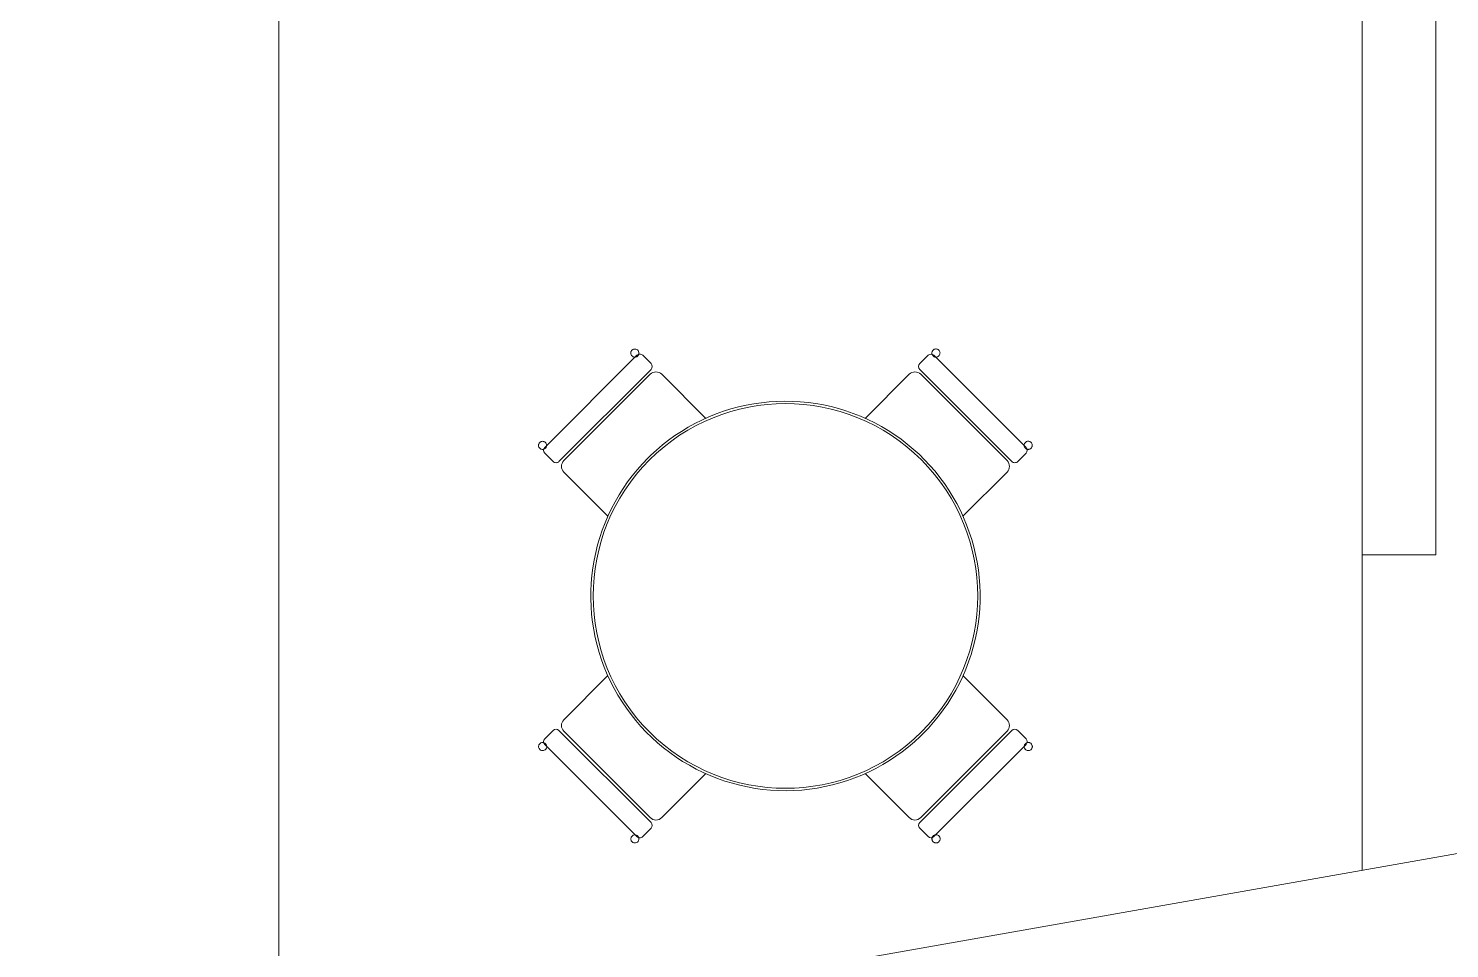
# Model space of a CAD drawing. Header units: inches. Extents: x 22 to 382261, y 22 to 371281.
# Drawn here: x 107006 to 111441, y 241847 to 244717 of the extents above; entities that cross this region are included whole.
import ezdxf

# ---------------------------------------------------------------- set-up
doc = ezdxf.new("R2010")
doc.units = ezdxf.units.IN
doc.header["$MEASUREMENT"] = 0
for name, color, linetype, lineweight in [('A-FLOR', 192, 'Continuous', 9), ('I-FURN', 30, 'Continuous', 9), ('I-WALL', 2, 'Continuous', 9), ('Q-CASE', 31, 'Continuous', 9)]:
    doc.layers.add(name, color=color, linetype=linetype, lineweight=lineweight)

# ---------------------------------------------------------------- blocks, each defined once
blk = doc.blocks.new('Casework 4 - Casework 4-487880-01-Ground floor DIMENSION PLAN')
at = {"layer": 'Q-CASE'}
blk.add_line((-31011.1, -7260), (-21705.9, -5618.1), dxfattribs=at)
blk = doc.blocks.new('Table Dining 7 - 0002 Dining Table-796804-01-Ground floor DIMENSION PLAN')
at = {"layer": 'I-FURN', "flags": 128}
for points in [[(607.5, 0), (607, 24.3), (605.6, 48.5), (603.1, 72.7), (599.7, 96.8), (595.4, 120.7), (590.1, 144.4), (583.8, 167.9), (576.7, 191.1), (568.6, 214), (559.5, 236.6), (549.6, 258.8), (538.8, 280.5), (527.2, 301.9), (514.7, 322.7), (501.4, 343), (487.3, 362.8), (472.4, 382), (456.7, 400.6), (440.3, 418.5), (423.2, 435.8), (405.5, 452.4), (387.1, 468.2), (368, 483.3), (348.4, 497.7), (328.2, 511.2), (307.5, 523.9), (286.3, 535.8), (264.7, 546.8), (242.6, 557), (220.1, 566.2), (197.3, 574.6), (174.2, 582), (150.8, 588.5), (127.1, 594.1), (103.3, 598.7), (79.2, 602.3), (55.1, 605), (30.8, 606.7), (6.6, 607.5), (-17.7, 607.2), (-42, 606), (-66.2, 603.9), (-90.3, 600.8), (-114.3, 596.7), (-138, 591.6), (-161.6, 585.6), (-184.9, 578.7), (-207.9, 570.8), (-230.5, 562.1), (-252.8, 552.4), (-274.7, 541.8), (-296.1, 530.4), (-317.1, 518.2), (-337.6, 505.1), (-357.5, 491.2), (-376.9, 476.5), (-395.6, 461), (-413.7, 444.8), (-431.2, 427.9), (-448, 410.3), (-464, 392.1), (-479.3, 373.2), (-493.9, 353.8), (-507.6, 333.7), (-520.6, 313.2), (-532.7, 292.1), (-543.9, 270.6), (-554.3, 248.6), (-563.8, 226.2), (-572.4, 203.5), (-580.1, 180.5), (-586.8, 157.1), (-592.6, 133.5), (-597.5, 109.7), (-601.4, 85.7), (-604.4, 61.6), (-606.3, 37.4), (-607.4, 13.1), (-607.5, 0)], [(-607.5, 0), (-607, -24.3), (-605.6, -48.5), (-603.1, -72.7), (-599.7, -96.8), (-595.4, -120.7), (-590.1, -144.4), (-583.8, -167.9), (-576.7, -191.1), (-568.6, -214), (-559.5, -236.6), (-549.6, -258.8), (-538.8, -280.5), (-527.2, -301.9), (-514.7, -322.7), (-501.4, -343), (-487.3, -362.8), (-472.4, -382), (-456.7, -400.6), (-440.3, -418.5), (-423.2, -435.8), (-405.5, -452.4), (-387.1, -468.2), (-368, -483.3), (-348.4, -497.7), (-328.2, -511.2), (-307.5, -523.9), (-286.3, -535.8), (-264.7, -546.8), (-242.6, -557), (-220.1, -566.2), (-197.3, -574.6), (-174.2, -582), (-150.8, -588.5), (-127.1, -594.1), (-103.3, -598.7), (-79.2, -602.3), (-55.1, -605), (-30.8, -606.7), (-6.6, -607.5), (17.7, -607.2), (42, -606), (66.2, -603.9), (90.3, -600.8), (114.3, -596.7), (138, -591.6), (161.6, -585.6), (184.9, -578.7), (207.9, -570.8), (230.5, -562.1), (252.8, -552.4), (274.7, -541.8), (296.1, -530.4), (317.1, -518.2), (337.6, -505.1), (357.5, -491.2), (376.9, -476.5), (395.6, -461), (413.7, -444.8), (431.2, -427.9), (448, -410.3), (464, -392.1), (479.3, -373.2), (493.9, -353.8), (507.6, -333.7), (520.6, -313.2), (532.7, -292.1), (543.9, -270.6), (554.3, -248.6), (563.8, -226.2), (572.4, -203.5), (580.1, -180.5), (586.8, -157.1), (592.6, -133.5), (597.5, -109.7), (601.4, -85.7), (604.4, -61.6), (606.3, -37.4), (607.4, -13.1), (607.5, 0)]]:
    blk.add_lwpolyline(points, dxfattribs=at)
at = {"layer": 'I-FURN'}
for start, end in [(360, 180), (360, 180), (180, 360), (180, 360)]:
    blk.add_arc((0, 0), 600, start, end, dxfattribs=at)
blk = doc.blocks.new('Chair-Breuer - Chair-Breuer-794005-01-Ground floor DIMENSION PLAN')
at = {"layer": 'I-FURN'}
for p, q in [((-215.9, 67.6), (-215.9, -127)), ((215.9, -127), (215.9, 67.6)), ((-215.9, -174), (-215.9, -210.9)), ((203.2, -161.3), (-203.2, -161.3)), ((-190.5, -152.4), (190.5, -152.4)), ((215.9, -210.9), (215.9, -174)), ((-203.2, -223.6), (203.2, -223.6))]:
    blk.add_line(p, q, dxfattribs=at)
for centre, radius, start, end in [((-190.5, -127), 25.4, 180, 270), ((190.5, -127), 25.4, 270, 360), ((-203.2, -174), 12.7, 90, 180), ((203.2, -174), 12.7, 0, 90), ((-203.2, -210.9), 12.7, 180, 270), ((203.2, -210.9), 12.7, 270, 0)]:
    blk.add_arc(centre, radius, start, end, dxfattribs=at)
for points in [[(-203.5, -220.4), (-204.5, -220.4), (-206.5, -220.6), (-209.4, -221.7), (-212, -223.4), (-214.7, -226.5), (-216.6, -231.4), (-215.9, -236.9), (-213.6, -240.9), (-210.8, -243.6), (-207.3, -245.3), (-204.8, -245.7), (-203.5, -245.7)], [(-203.5, -245.7), (-202.4, -245.7), (-200.4, -245.4), (-197.5, -244.3), (-195, -242.6), (-192.2, -239.5), (-190.4, -234.6), (-191, -229.1), (-193.3, -225.1), (-196.2, -222.4), (-199.7, -220.7), (-202.2, -220.4), (-203.5, -220.4)], [(203.7, -220.4), (202.7, -220.4), (200.7, -220.6), (197.8, -221.7), (195.2, -223.4), (192.5, -226.5), (190.6, -231.4), (191.3, -236.9), (193.6, -240.9), (196.4, -243.6), (199.9, -245.3), (202.4, -245.7), (203.7, -245.7)], [(203.7, -245.7), (204.8, -245.7), (206.8, -245.4), (209.7, -244.3), (212.2, -242.6), (215, -239.5), (216.8, -234.6), (216.2, -229.1), (213.9, -225.1), (211.1, -222.4), (207.6, -220.7), (205, -220.4), (203.7, -220.4)]]:
    blk.add_open_spline(points, degree=3, knots=[0, 0, 0, 0, 0.076923, 0.153846, 0.230769, 0.307692, 0.461538, 0.615385, 0.711538, 0.807692, 0.903846, 1, 1, 1, 1], dxfattribs=at)
blk = doc.blocks.new('Chair-Breuer - Chair-Breuer-V163-01-Ground floor DIMENSION PLAN')
at = {"layer": 'I-FURN'}
for p, q in [((-215.9, 67.5), (-215.9, -127)), ((215.9, -127), (215.9, 67.7)), ((-215.9, -174), (-215.9, -210.9)), ((203.2, -161.3), (-203.2, -161.3)), ((-190.5, -152.4), (190.5, -152.4)), ((215.9, -210.9), (215.9, -174)), ((-203.2, -223.6), (203.2, -223.6))]:
    blk.add_line(p, q, dxfattribs=at)
for centre, radius, start, end in [((-190.5, -127), 25.4, 180, 270), ((190.5, -127), 25.4, 270, 360), ((-203.2, -174), 12.7, 90, 180), ((203.2, -174), 12.7, 0, 90), ((-203.2, -210.9), 12.7, 180, 270), ((203.2, -210.9), 12.7, 270, 0)]:
    blk.add_arc(centre, radius, start, end, dxfattribs=at)
for points in [[(-203.5, -220.4), (-204.5, -220.4), (-206.5, -220.6), (-209.4, -221.7), (-212, -223.4), (-214.7, -226.5), (-216.6, -231.4), (-215.9, -236.9), (-213.6, -240.9), (-210.8, -243.6), (-207.3, -245.3), (-204.8, -245.7), (-203.5, -245.7)], [(-203.5, -245.7), (-202.4, -245.7), (-200.4, -245.4), (-197.5, -244.3), (-195, -242.6), (-192.2, -239.5), (-190.4, -234.6), (-191, -229.1), (-193.3, -225.1), (-196.2, -222.4), (-199.7, -220.7), (-202.2, -220.4), (-203.5, -220.4)], [(203.7, -220.4), (202.7, -220.4), (200.7, -220.6), (197.8, -221.7), (195.2, -223.4), (192.5, -226.5), (190.6, -231.4), (191.3, -236.9), (193.6, -240.9), (196.4, -243.6), (199.9, -245.3), (202.4, -245.7), (203.7, -245.7)], [(203.7, -245.7), (204.8, -245.7), (206.8, -245.4), (209.7, -244.3), (212.2, -242.6), (215, -239.5), (216.8, -234.6), (216.2, -229.1), (213.9, -225.1), (211.1, -222.4), (207.6, -220.7), (205, -220.4), (203.7, -220.4)]]:
    blk.add_open_spline(points, degree=3, knots=[0, 0, 0, 0, 0.076923, 0.153846, 0.230769, 0.307692, 0.461538, 0.615385, 0.711538, 0.807692, 0.903846, 1, 1, 1, 1], dxfattribs=at)

msp = doc.modelspace()

# ---------------------------------------------------------------- linework, layer by layer
at = {"layer": 'A-FLOR'}
for p, q in [((107788.4, 241495.2), (107788.4, 249995.5)), ((111168.8, 243075.5), (111168.8, 242091.6))]:
    msp.add_line(p, q, dxfattribs=at)
at = {"layer": 'I-WALL'}
for p, q in [((111168.8, 249995.5), (111168.8, 243075.5)), ((111398.8, 249995.5), (111398.8, 243075.5)), ((111398.8, 243075.5), (111168.8, 243075.5))]:
    msp.add_line(p, q, dxfattribs=at)

# ---------------------------------------------------------------- block references
at = {"layer": 'I-FURN'}
for name, p, rotation in [('Table Dining 7 - 0002 Dining Table-796804-01-Ground floor DIMENSION PLAN', (109368.8, 242946.9), 315.0000000000001), ('Chair-Breuer - Chair-Breuer-794005-01-Ground floor DIMENSION PLAN', (108919.8, 243395.9), 224.9999999999999), ('Chair-Breuer - Chair-Breuer-V163-01-Ground floor DIMENSION PLAN', (109817.8, 243395.9), 134.9999999999999), ('Chair-Breuer - Chair-Breuer-V163-01-Ground floor DIMENSION PLAN', (108919.8, 242497.9), 315.0000000000001), ('Chair-Breuer - Chair-Breuer-794005-01-Ground floor DIMENSION PLAN', (109817.8, 242497.9), 45.00000000000001)]:
    msp.add_blockref(name, p, dxfattribs=dict(at, rotation=rotation))
at = {"layer": 'Q-CASE'}
msp.add_blockref('Casework 4 - Casework 4-487880-01-Ground floor DIMENSION PLAN', (133937.6, 247897.3), dxfattribs=at)

doc.saveas('drawing.dxf')
